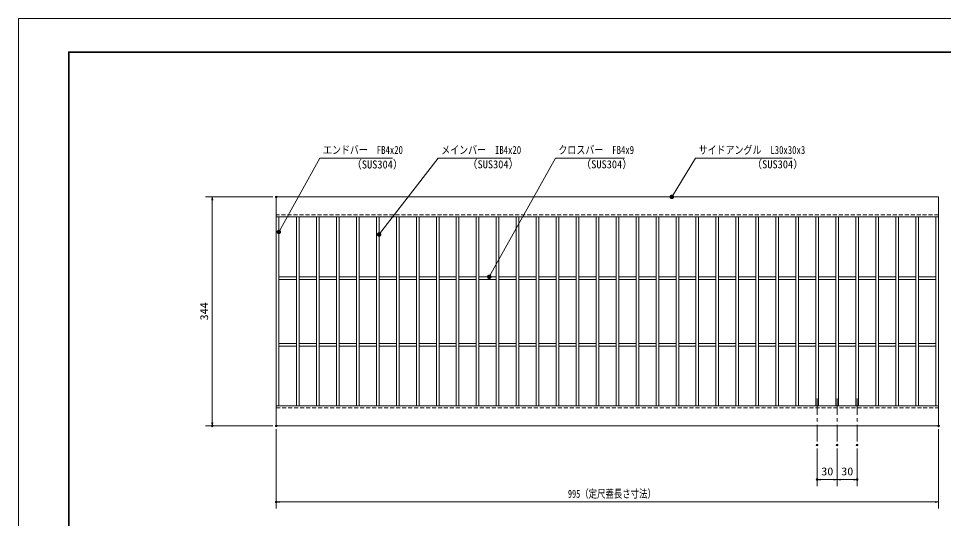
# Model space of a CAD drawing. Units: millimetres, scale not verified. Extents: x -1050 to 1050, y -742 to 742.
# Drawn here: x -1050 to 339, y -9 to 742 of the extents above; entities that cross this region are included whole.
import ezdxf
from ezdxf.enums import TextEntityAlignment as Align

# ---------------------------------------------------------------- set-up
doc = ezdxf.new("R2010")
doc.units = ezdxf.units.MM
doc.header["$LTSCALE"] = 5
doc.header["$PDMODE"] = 32
doc.header["$PDSIZE"] = 2.5
doc.linetypes.add('CHAIN1', pattern=[8, 5, -1, 1, -1])
doc.linetypes.add('DASHED1', pattern=[1.8, 1.2, -0.6])
for name, color, linetype, lineweight in [('0-0_7-図\u3000枠', 4, 'Continuous', 9), ('0-1_寸法注釈', 2, 'Continuous', 9), ('0-2_蓋', 5, 'Continuous', 9), ('0-3_0', 5, 'Continuous', 9), ('0-4_DEFPOINTS', 134, 'Continuous', 9), ('0-5_中心線', 6, 'CHAIN1', 9), ('0-6_破線', 4, 'DASHED1', 9)]:
    doc.layers.add(name, color=color, linetype=linetype, lineweight=lineweight)
doc.styles.add('ＭＳ ゴシック', font='')
doc.styles.get('ＭＳ ゴシック').set_extended_font_data('MS Gothic')

# ---------------------------------------------------------------- blocks, each defined once
blk = doc.blocks.new('_OPEN')
at = {"layer": '0-3_0', "color": 2}
blk.add_line((0, 0), (-5, 0), dxfattribs=at)
blk.add_lwpolyline([(-5, 0.833), (0, 0), (-5, -0.833)], dxfattribs=at)
blk = doc.blocks.new('_Dot')
at = {"layer": '0-3_0'}
for p, q in [((-2.5, 0), (-5, 0)), ((2.445, 0.5), (-2.445, 0.5)), ((1.997, 1.5), (-1.997, 1.5)), ((2.289, -0.995), (-2.289, -0.995)), ((1.499, -1.995), (-1.499, -1.995))]:
    blk.add_line(p, q, dxfattribs=at)
for points in [[(2.5, 0), (2.48, 0.313), (2.421, 0.622), (2.324, 0.92), (2.191, 1.204), (2.023, 1.469), (1.822, 1.711), (1.594, 1.926), (1.34, 2.111), (1.064, 2.262), (0.773, 2.378), (0.468, 2.456), (0.157, 2.495), (-0.157, 2.495), (-0.468, 2.456), (-0.773, 2.378), (-1.064, 2.262), (-1.34, 2.111), (-1.594, 1.926), (-1.822, 1.711), (-2.023, 1.469), (-2.191, 1.204), (-2.324, 0.92), (-2.421, 0.622), (-2.48, 0.313), (-2.5, 0), (0, 0)], [(-2.5, 0), (-2.48, -0.313), (-2.421, -0.622), (-2.324, -0.92), (-2.191, -1.204), (-2.023, -1.469), (-1.822, -1.711), (-1.594, -1.926), (-1.34, -2.111), (-1.064, -2.262), (-0.773, -2.378), (-0.468, -2.456), (-0.157, -2.495), (0.157, -2.495), (0.468, -2.456), (0.773, -2.378), (1.064, -2.262), (1.34, -2.111), (1.594, -1.926), (1.822, -1.711), (2.023, -1.469), (2.191, -1.204), (2.324, -0.92), (2.421, -0.622), (2.48, -0.313), (2.5, 0), (0, 0)]]:
    blk.add_lwpolyline(points, close=True, dxfattribs=at)

msp = doc.modelspace()

# ---------------------------------------------------------------- linework, layer by layer
at = {"layer": '0-0_7-図\u3000枠'}
for p, q in [((-975, -692.5), (-975, 692.5)), ((-973.75, -691.25), (-973.75, 691.25)), ((-973.75, 691.25), (998.75, 691.25))]:
    msp.add_line(p, q, dxfattribs=at)
msp.add_lwpolyline([(-975, 692.5), (1000, 692.5), (1000, -692.5)], dxfattribs=at)
at = {"layer": '0-1_寸法注釈'}
for p, q in [((-667.864, 474.475), (-768.891, 474.475)), ((-758.891, 469.475), (-758.891, 135.475)), ((-667.864, 130.475), (-768.891, 130.475)), ((-662.864, 125.475), (-662.864, 6.344)), ((332.136, 125.475), (332.136, 6.344)), ((149.636, 96.781), (149.636, 39.975)), ((179.636, 96.781), (179.636, 39.975)), ((179.636, 96.781), (179.636, 39.975)), ((209.636, 96.781), (209.636, 39.975)), ((174.636, 49.975), (154.636, 49.975)), ((184.636, 49.975), (204.636, 49.975)), ((327.136, 16.344), (-657.864, 16.344))]:
    msp.add_line(p, q, dxfattribs=at)
for points in [[(-488.121, 532.749), (-597.345, 532.749), (-658.373, 422.733)], [(-310.561, 532.749), (-419.785, 532.749), (-507.748, 418.834)], [(-139.927, 532.749), (-243.134, 532.749), (-342.391, 355.346)], [(112.214, 532.749), (-33.113, 532.749), (-68.163, 475.322)]]:
    msp.add_lwpolyline(points, dxfattribs=at)
at = {"layer": '0-2_蓋'}
for p, q in [((-662.864, 130.475), (-662.864, 474.475)), ((332.136, 474.475), (-662.864, 474.475)), ((332.136, 130.475), (332.136, 474.475)), ((332.136, 444.475), (-662.864, 444.475)), ((-658.864, 160.475), (-658.864, 444.475)), ((-658.864, 160.475), (-658.864, 444.475)), ((-658.864, 160.475), (-658.864, 444.475)), ((-632.364, 444.475), (-632.364, 160.475)), ((-628.364, 444.475), (-628.364, 160.475)), ((-602.364, 444.475), (-602.364, 160.475)), ((-598.364, 444.475), (-598.364, 160.475)), ((-572.364, 444.475), (-572.364, 160.475)), ((-568.364, 444.475), (-568.364, 160.475)), ((-542.364, 444.475), (-542.364, 160.475)), ((-538.364, 444.475), (-538.364, 160.475)), ((-512.364, 444.475), (-512.364, 160.475)), ((-508.364, 444.475), (-508.364, 160.475)), ((-482.364, 444.475), (-482.364, 160.475)), ((-478.364, 444.475), (-478.364, 160.475)), ((-452.364, 444.475), (-452.364, 160.475)), ((-448.364, 444.475), (-448.364, 160.475)), ((-422.364, 444.475), (-422.364, 160.475)), ((-418.364, 444.475), (-418.364, 160.475)), ((-392.364, 444.475), (-392.364, 160.475)), ((-388.364, 444.475), (-388.364, 160.475)), ((-362.364, 444.475), (-362.364, 160.475)), ((-358.364, 444.475), (-358.364, 160.475)), ((-332.364, 444.475), (-332.364, 160.475)), ((-328.364, 444.475), (-328.364, 160.475)), ((-302.364, 444.475), (-302.364, 160.475)), ((-298.364, 444.475), (-298.364, 160.475)), ((-272.364, 444.475), (-272.364, 160.475)), ((-268.364, 444.475), (-268.364, 160.475)), ((-242.364, 444.475), (-242.364, 160.475)), ((-238.364, 444.475), (-238.364, 160.475)), ((-212.364, 444.475), (-212.364, 160.475)), ((-208.364, 444.475), (-208.364, 160.475)), ((-182.364, 444.475), (-182.364, 160.475)), ((-178.364, 444.475), (-178.364, 160.475)), ((-152.364, 444.475), (-152.364, 160.475)), ((-148.364, 444.475), (-148.364, 160.475)), ((-122.364, 444.475), (-122.364, 160.475)), ((-118.364, 444.475), (-118.364, 160.475)), ((-92.364, 444.475), (-92.364, 160.475)), ((-88.364, 444.475), (-88.364, 160.475)), ((-62.364, 444.475), (-62.364, 160.475)), ((-58.364, 444.475), (-58.364, 160.475)), ((-32.364, 444.475), (-32.364, 160.475)), ((-28.364, 444.475), (-28.364, 160.475)), ((-2.364, 444.475), (-2.364, 160.475)), ((1.636, 444.475), (1.636, 160.475)), ((27.636, 444.475), (27.636, 160.475)), ((31.636, 444.475), (31.636, 160.475)), ((57.636, 444.475), (57.636, 160.475)), ((61.636, 444.475), (61.636, 160.475)), ((87.636, 444.475), (87.636, 160.475)), ((91.636, 444.475), (91.636, 160.475)), ((117.636, 444.475), (117.636, 160.475)), ((121.636, 444.475), (121.636, 160.475)), ((147.636, 444.475), (147.636, 160.475)), ((151.636, 444.475), (151.636, 160.475)), ((177.636, 444.475), (177.636, 160.475)), ((181.636, 444.475), (181.636, 160.475)), ((207.636, 444.475), (207.636, 160.475)), ((211.636, 444.475), (211.636, 160.475)), ((237.636, 444.475), (237.636, 160.475)), ((241.636, 444.475), (241.636, 160.475)), ((267.636, 444.475), (267.636, 160.475)), ((271.636, 444.475), (271.636, 160.475)), ((297.636, 444.475), (297.636, 160.475)), ((301.636, 444.475), (301.636, 160.475)), ((328.136, 160.475), (328.136, 444.475)), ((328.136, 160.475), (328.136, 444.475)), ((-632.364, 354.475), (-658.864, 354.475)), ((-632.364, 350.475), (-658.864, 350.475)), ((-602.364, 354.475), (-628.364, 354.475)), ((-602.364, 350.475), (-628.364, 350.475)), ((-572.364, 354.475), (-598.364, 354.475)), ((-572.364, 350.475), (-598.364, 350.475)), ((-542.364, 354.475), (-568.364, 354.475)), ((-542.364, 350.475), (-568.364, 350.475)), ((-512.364, 354.475), (-538.364, 354.475)), ((-512.364, 350.475), (-538.364, 350.475)), ((-482.364, 354.475), (-508.364, 354.475)), ((-482.364, 350.475), (-508.364, 350.475)), ((-452.364, 354.475), (-478.364, 354.475)), ((-452.364, 350.475), (-478.364, 350.475)), ((-422.364, 354.475), (-448.364, 354.475)), ((-422.364, 350.475), (-448.364, 350.475)), ((-392.364, 354.475), (-418.364, 354.475)), ((-392.364, 350.475), (-418.364, 350.475)), ((-362.364, 354.475), (-388.364, 354.475)), ((-362.364, 350.475), (-388.364, 350.475)), ((-332.364, 354.475), (-358.364, 354.475)), ((-332.364, 350.475), (-358.364, 350.475)), ((-302.364, 354.475), (-328.364, 354.475)), ((-302.364, 350.475), (-328.364, 350.475)), ((-272.364, 354.475), (-298.364, 354.475)), ((-272.364, 350.475), (-298.364, 350.475)), ((-242.364, 354.475), (-268.364, 354.475)), ((-242.364, 350.475), (-268.364, 350.475)), ((-212.364, 354.475), (-238.364, 354.475)), ((-212.364, 350.475), (-238.364, 350.475)), ((-182.364, 354.475), (-208.364, 354.475)), ((-182.364, 350.475), (-208.364, 350.475)), ((-178.364, 354.475), (-152.364, 354.475)), ((-178.364, 350.475), (-152.364, 350.475)), ((-148.364, 354.475), (-122.364, 354.475)), ((-148.364, 350.475), (-122.364, 350.475)), ((-118.364, 354.475), (-92.364, 354.475)), ((-118.364, 350.475), (-92.364, 350.475)), ((-88.364, 354.475), (-62.364, 354.475)), ((-88.364, 350.475), (-62.364, 350.475)), ((-58.364, 354.475), (-32.364, 354.475)), ((-58.364, 350.475), (-32.364, 350.475)), ((-28.364, 354.475), (-2.364, 354.475)), ((-28.364, 350.475), (-2.364, 350.475)), ((1.636, 354.475), (27.636, 354.475)), ((1.636, 350.475), (27.636, 350.475)), ((31.636, 354.475), (57.636, 354.475)), ((31.636, 350.475), (57.636, 350.475)), ((61.636, 354.475), (87.636, 354.475)), ((61.636, 350.475), (87.636, 350.475)), ((91.636, 354.475), (117.636, 354.475)), ((91.636, 350.475), (117.636, 350.475)), ((121.636, 354.475), (147.636, 354.475)), ((121.636, 350.475), (147.636, 350.475)), ((151.636, 354.475), (177.636, 354.475)), ((151.636, 350.475), (177.636, 350.475)), ((181.636, 354.475), (207.636, 354.475)), ((181.636, 350.475), (207.636, 350.475)), ((211.636, 354.475), (237.636, 354.475)), ((211.636, 350.475), (237.636, 350.475)), ((241.636, 354.475), (267.636, 354.475)), ((241.636, 350.475), (267.636, 350.475)), ((271.636, 354.475), (297.636, 354.475)), ((271.636, 350.475), (297.636, 350.475)), ((301.636, 354.475), (328.136, 354.475)), ((301.636, 350.475), (328.136, 350.475)), ((-632.364, 254.475), (-658.864, 254.475)), ((-632.364, 250.475), (-658.864, 250.475)), ((-602.364, 254.475), (-628.364, 254.475)), ((-602.364, 250.475), (-628.364, 250.475)), ((-572.364, 254.475), (-598.364, 254.475)), ((-572.364, 250.475), (-598.364, 250.475)), ((-542.364, 254.475), (-568.364, 254.475)), ((-542.364, 250.475), (-568.364, 250.475)), ((-512.364, 254.475), (-538.364, 254.475)), ((-512.364, 250.475), (-538.364, 250.475)), ((-482.364, 254.475), (-508.364, 254.475)), ((-482.364, 250.475), (-508.364, 250.475)), ((-452.364, 254.475), (-478.364, 254.475)), ((-452.364, 250.475), (-478.364, 250.475)), ((-422.364, 254.475), (-448.364, 254.475)), ((-422.364, 250.475), (-448.364, 250.475)), ((-392.364, 254.475), (-418.364, 254.475)), ((-392.364, 250.475), (-418.364, 250.475)), ((-362.364, 254.475), (-388.364, 254.475)), ((-362.364, 250.475), (-388.364, 250.475)), ((-332.364, 254.475), (-358.364, 254.475)), ((-332.364, 250.475), (-358.364, 250.475)), ((-302.364, 254.475), (-328.364, 254.475)), ((-302.364, 250.475), (-328.364, 250.475)), ((-272.364, 254.475), (-298.364, 254.475)), ((-272.364, 250.475), (-298.364, 250.475)), ((-242.364, 254.475), (-268.364, 254.475)), ((-242.364, 250.475), (-268.364, 250.475)), ((-212.364, 254.475), (-238.364, 254.475)), ((-212.364, 250.475), (-238.364, 250.475)), ((-182.364, 254.475), (-208.364, 254.475)), ((-182.364, 250.475), (-208.364, 250.475)), ((-178.364, 254.475), (-152.364, 254.475)), ((-178.364, 250.475), (-152.364, 250.475)), ((-148.364, 254.475), (-122.364, 254.475)), ((-148.364, 250.475), (-122.364, 250.475)), ((-118.364, 254.475), (-92.364, 254.475)), ((-118.364, 250.475), (-92.364, 250.475)), ((-88.364, 254.475), (-62.364, 254.475)), ((-88.364, 250.475), (-62.364, 250.475)), ((-58.364, 254.475), (-32.364, 254.475)), ((-58.364, 250.475), (-32.364, 250.475)), ((-28.364, 254.475), (-2.364, 254.475)), ((-28.364, 250.475), (-2.364, 250.475)), ((1.636, 254.475), (27.636, 254.475)), ((1.636, 250.475), (27.636, 250.475)), ((31.636, 254.475), (57.636, 254.475)), ((31.636, 250.475), (57.636, 250.475)), ((61.636, 254.475), (87.636, 254.475)), ((61.636, 250.475), (87.636, 250.475)), ((91.636, 254.475), (117.636, 254.475)), ((91.636, 250.475), (117.636, 250.475)), ((121.636, 254.475), (147.636, 254.475)), ((121.636, 250.475), (147.636, 250.475)), ((151.636, 254.475), (177.636, 254.475)), ((151.636, 250.475), (177.636, 250.475)), ((181.636, 254.475), (207.636, 254.475)), ((181.636, 250.475), (207.636, 250.475)), ((211.636, 254.475), (237.636, 254.475)), ((211.636, 250.475), (237.636, 250.475)), ((241.636, 254.475), (267.636, 254.475)), ((241.636, 250.475), (267.636, 250.475)), ((271.636, 254.475), (297.636, 254.475)), ((271.636, 250.475), (297.636, 250.475)), ((301.636, 254.475), (328.136, 254.475)), ((301.636, 250.475), (328.136, 250.475)), ((-662.864, 160.475), (332.136, 160.475)), ((-662.864, 130.475), (332.136, 130.475))]:
    msp.add_line(p, q, dxfattribs=at)
at = {"layer": '0-4_DEFPOINTS'}
msp.add_lwpolyline([(-1050, -742.5), (-1050, 742.5), (1050, 742.5), (1050, -742.5)], close=True, dxfattribs=at)
for p in [(-662.864, 474.475), (-758.891, 130.475), (-662.864, 130.475), (332.136, 130.475), (149.636, 101.781), (179.636, 101.781), (209.636, 101.781), (149.636, 49.975), (209.636, 49.975), (-662.864, 16.344)]:
    msp.add_point(p, dxfattribs=at)
at = {"layer": '0-5_中心線'}
for p, q in [((149.636, 171.969), (149.636, 101.781)), ((179.636, 171.969), (179.636, 101.781)), ((209.636, 171.969), (209.636, 101.781))]:
    msp.add_line(p, q, dxfattribs=at)
at = {"layer": '0-6_破線'}
for p, q in [((332.136, 447.475), (-662.864, 447.475)), ((-662.864, 157.475), (332.136, 157.475))]:
    msp.add_line(p, q, dxfattribs=at)

# ---------------------------------------------------------------- block references
at = {"layer": '0-1_寸法注釈'}
for name, p, rotation in [('_OPEN', (-758.891, 474.475), 90), ('_Dot', (-68.694, 474.475), 237.88131), ('_Dot', (-658.864, 421.862), 240.58548), ('_Dot', (-508.364, 418.045), 232.01154), ('_Dot', (-342.883, 354.475), 240.5278), ('_OPEN', (-758.891, 130.475), 270), ('_OPEN', (149.636, 49.975), 180), ('_OPEN', (179.636, 49.975), 180), ('_OPEN', (-662.864, 16.344), 180)]:
    msp.add_blockref(name, p, dxfattribs=dict(at, rotation=rotation))
for p in [(179.636, 49.975), (209.636, 49.975), (332.136, 16.344)]:
    msp.add_blockref('_OPEN', p, dxfattribs=at)

# ---------------------------------------------------------------- texts
at = {"layer": '0-1_寸法注釈', "color": 7, "style": 'ＭＳ ゴシック'}
for s, height, width, p in [('エンドバー\u3000FB4x20', 12.02, 0.8, (-592.568, 535.436)), ('メインバー\u3000IB4x20', 12.02, 0.8, (-415.007, 535.436)), ('クロスバー\u3000FB4x9', 12.03, 0.8, (-238.968, 535.436)), ('サイドアングル\u3000L30x30x3', 12.02, 0.8, (-28.335, 535.436)), ('（SUS304）', 12.02, 0.95, (-549.82, 513.644)), ('（SUS304）', 12.02, 0.95, (-376.077, 513.881)), ('（SUS304）', 12.02, 0.95, (-205.364, 513.881)), ('（SUS304）', 12.02, 0.95, (51.418, 513.881)), ('30', 12.02, 1.1, (155.903, 52.662)), ('30', 12.02, 1.1, (185.903, 52.662)), ('995（定尺蓋長さ寸法）', 12.03, 0.75, (-224.663, 19.031))]:
    msp.add_text(s, height=height, dxfattribs=dict(at, width=width)).set_placement(p, align=Align.BOTTOM_LEFT)
at = {"layer": '0-1_寸法注釈', "color": 7, "style": 'ＭＳ ゴシック', "width": 1.1}
msp.add_text('344', height=12.02, rotation=90, dxfattribs=at).set_placement((-761.578, 289.157), align=Align.BOTTOM_LEFT)

doc.saveas('drawing.dxf')
